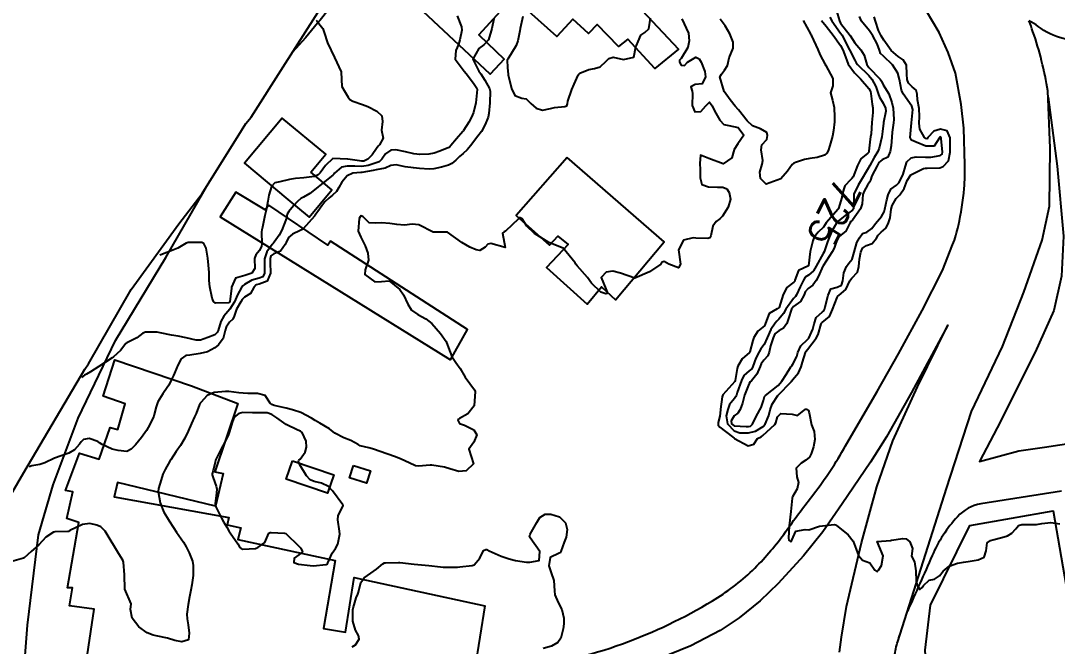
# Model space of a CAD drawing. Header units: metres. Extents: x 318500 to 325275, y 7408834 to 7428799.
# Drawn here: x 322861.2 to 323004.6, y 7418544.2 to 7418630.8 of the extents above; entities that cross this region are included whole.
import ezdxf
from ezdxf.enums import TextEntityAlignment as Align

# ---------------------------------------------------------------- set-up
doc = ezdxf.new("R2010")
doc.units = ezdxf.units.M
doc.header["$MEASUREMENT"] = 0
for name, color, linetype in [('Area', 45, 'Continuous'), ('Cotas', 45, 'Continuous'), ('Curvas de Nivel 1m', 11, 'Continuous'), ('Curvas de Nivel 5m', 15, 'Continuous'), ('Edificações', 30, 'Continuous'), ('Vias Primárias', 230, 'Continuous')]:
    doc.layers.add(name, color=color, linetype=linetype)
doc.styles.add('Style-STANDARD', font='STANDARD.shx')

msp = doc.modelspace()

# ---------------------------------------------------------------- linework, layer by layer
at = {"layer": 'Area'}
msp.add_lwpolyline([(322852.7, 7418552.99), (322861.62, 7418568.27), (322870.09, 7418582.6), (322870.58, 7418583.33), (322876.49, 7418593.63), (322883.08, 7418602.73), (322886.29, 7418606.93), (322891.77, 7418615.64), (322892.37, 7418616.6), (322893.09, 7418617.49), (322897.52, 7418624.44), (322906.8, 7418639.06)], dxfattribs=at)
at = {"layer": 'Curvas de Nivel 1m', "flags": 128}
for points, elevation in [([(322921.59, 7418631.54), (322922.19, 7418630), (322922.22, 7418629.53), (322921.97, 7418628.19), (322921.78, 7418627.54), (322921.41, 7418626.74), (322921.32, 7418625.54), (322922.57, 7418623.84), (322922.86, 7418623.53), (322923.86, 7418622.2), (322924.3, 7418621.5), (322924.35, 7418621.31), (322924.19, 7418619.5), (322923.86, 7418618.15), (322923.59, 7418617.51), (322923.19, 7418616.81), (322922.46, 7418615.64), (322922.42, 7418615.57), (322922.38, 7418615.53), (322921.49, 7418614.5), (322920.72, 7418613.55), (322920.58, 7418613.4), (322920.44, 7418613.31), (322919.2, 7418612.79), (322918.42, 7418612.52), (322917.66, 7418612.36), (322916.42, 7418612.31), (322915.61, 7418612.43), (322914.43, 7418612.7), (322913.1, 7418612.98), (322912.43, 7418612.93), (322911.7, 7418612.4), (322911.17, 7418611.67), (322910.78, 7418611.3), (322910.4, 7418611.15), (322909.3, 7418610.8), (322908.39, 7418610.67), (322907.42, 7418610.7), (322906.39, 7418610.72), (322905.59, 7418610.55), (322904.62, 7418609.76), (322904.51, 7418609.62), (322904.38, 7418609.47), (322902.59, 7418608.02), (322902.36, 7418607.83), (322902.31, 7418607.79), (322901.21, 7418606.94), (322900.34, 7418606.41), (322899.95, 7418606.21), (322899.49, 7418605.83), (322898.96, 7418605.2), (322898.31, 7418604.41), (322898.09, 7418604.06), (322898.04, 7418603.84), (322897.96, 7418603.51), (322897.32, 7418601.85), (322896.98, 7418601.15), (322896.25, 7418600.18), (322896.11, 7418600.01), (322895.99, 7418599.87), (322895.25, 7418598.86), (322894.95, 7418597.89), (322894.91, 7418596.6), (322894.92, 7418595.89), (322894.7, 7418595.39), (322894.19, 7418595.19), (322893.2, 7418594.9), (322892.18, 7418594.33), (322891.93, 7418594.16), (322891.74, 7418593.93), (322891.18, 7418592.91), (322890.77, 7418591.94), (322890.13, 7418590.89), (322889.32, 7418589.96), (322888.87, 7418589.21), (322888.52, 7418587.97), (322888.4, 7418587.66), (322888.08, 7418587.37), (322887.09, 7418586.97), (322886.07, 7418586.62), (322885.46, 7418586.61), (322884.07, 7418586.95), (322882.98, 7418587.15), (322882.08, 7418587.3), (322880.51, 7418587.65), (322880.08, 7418587.71), (322878.47, 7418587.72), (322878.08, 7418587.59), (322877.25, 7418586.95), (322876.06, 7418586.36), (322875.92, 7418586.29), (322875.74, 7418586.14), (322875, 7418585.2), (322874.03, 7418584.3), (322873.84, 7418584.16), (322872.02, 7418582.95), (322870.87, 7418582.21), (322870.3, 7418581.92), (322870, 7418581.75), (322869.61, 7418581.45)], 728), ([(322930.68, 7418631.42), (322930.33, 7418629.75), (322930.26, 7418629.43), (322929.98, 7418628.08), (322929.74, 7418627.43), (322928.6, 7418625.51), (322928.57, 7418625.48), (322928.53, 7418625.45), (322928.58, 7418624.32), (322928.64, 7418623.45), (322928.65, 7418623.37), (322929.1, 7418621.44), (322929.57, 7418620.48), (322930.53, 7418620.14), (322931.14, 7418620.02), (322931.77, 7418619.4), (322932.51, 7418618.73), (322933.4, 7418618.48), (322934.51, 7418618.71), (322935.05, 7418618.82), (322936.51, 7418618.98), (322936.77, 7418619.08), (322936.86, 7418619.33), (322936.91, 7418619.72), (322937.45, 7418621.33), (322937.79, 7418622.08), (322938.35, 7418623.31), (322938.42, 7418623.47), (322938.57, 7418623.6), (322939.8, 7418624.08), (322940.58, 7418624.22), (322941.38, 7418624.48), (322942.2, 7418625.27), (322942.6, 7418625.61), (322943.17, 7418625.82), (322944.6, 7418625.48), (322946.03, 7418625.79), (322946.32, 7418627.21), (322946.41, 7418627.43), (322946.63, 7418627.97), (322947.01, 7418628.84), (322947.55, 7418629.2), (322948.12, 7418629.73), (322948.36, 7418631.18)], 726), ([(322973.17, 7418631.34), (322973.47, 7418630.85), (322974.65, 7418629.12), (322974.86, 7418628.83), (322975.11, 7418628.35), (322975.87, 7418626.82), (322976.61, 7418625.37), (322976.81, 7418625.01), (322976.98, 7418624.8), (322978.58, 7418623.24), (322978.98, 7418622.77), (322979.54, 7418621.75), (322979.86, 7418620.76), (322980.03, 7418620.25), (322980.53, 7418619.44), (322980.88, 7418618.75), (322980.92, 7418618.34), (322980.59, 7418616.75), (322980.58, 7418616.66), (322980.48, 7418615.49), (322980.36, 7418614.75), (322980, 7418613.21), (322979.81, 7418612.76), (322979.3, 7418611.89), (322978.71, 7418610.78), (322978.4, 7418610.23), (322977.51, 7418608.79), (322977.11, 7418608.06), (322976.51, 7418606.81), (322976.49, 7418606.68), (322976.45, 7418604.81), (322976.33, 7418604.6), (322975.27, 7418603.87), (322974.31, 7418603.08), (322974.1, 7418602.83), (322973.44, 7418601.7), (322973.08, 7418600.85), (322972.87, 7418600.25), (322972.37, 7418598.86), (322972.25, 7418598.62), (322971.29, 7418596.87), (322970.89, 7418596.21), (322970.21, 7418595.63), (322969.77, 7418595.32), (322969.51, 7418594.9), (322969.07, 7418594.01), (322968.57, 7418592.91), (322968.42, 7418592.66), (322968.16, 7418592.39), (322967.1, 7418590.93), (322966.76, 7418590.31), (322966.13, 7418589.5), (322965.83, 7418589.24), (322965.59, 7418588.95), (322965, 7418588.07), (322964.52, 7418586.96), (322964.08, 7418586.02), (322963.64, 7418585.41), (322963.37, 7418584.98), (322962.93, 7418584.11), (322962.52, 7418582.99), (322962.37, 7418582.65), (322962.03, 7418582.36), (322961.29, 7418581.73), (322960.95, 7418581.01), (322960.36, 7418579.38), (322960.24, 7418579.02), (322960.18, 7418578.83), (322959.98, 7418578.56), (322959.3, 7418577.7), (322959.05, 7418577.03), (322958.83, 7418576.15), (322959, 7418575.03), (322959.92, 7418574.06), (322960.71, 7418573.8), (322961.92, 7418573.8), (322962.87, 7418574.03), (322963.93, 7418574.66), (322964.2, 7418574.97), (322964.72, 7418576.19), (322964.91, 7418576.96), (322965.18, 7418577.75), (322965.96, 7418578.94), (322965.99, 7418578.97), (322967.86, 7418580.91), (322967.93, 7418580.99), (322968.01, 7418581.1), (322968.85, 7418582.08), (322969.19, 7418582.9), (322969.39, 7418583.56), (322969.79, 7418584.89), (322969.88, 7418585.09), (322970.07, 7418585.33), (322971.28, 7418586.87), (322971.56, 7418587.41), (322971.99, 7418588.86), (322972.03, 7418588.95), (322972.12, 7418589.04), (322973.11, 7418589.87), (322973.52, 7418590.84), (322974.17, 7418592.52), (322974.28, 7418592.71), (322974.46, 7418592.83), (322975.39, 7418593.61), (322975.96, 7418594.81), (322976.02, 7418594.99), (322976.21, 7418595.22), (322976.99, 7418596.02), (322977.18, 7418596.8), (322977.29, 7418597.84), (322977.47, 7418598.79), (322977.69, 7418599.36), (322978.26, 7418599.72), (322979.03, 7418600.01), (322979.62, 7418600.76), (322979.87, 7418601.17), (322980.29, 7418601.58), (322980.9, 7418602.14), (322981.23, 7418602.74), (322981.5, 7418603.56), (322981.68, 7418604.74), (322981.8, 7418605.27), (322982.35, 7418606.21), (322982.6, 7418606.48), (322982.84, 7418606.72), (322983.46, 7418607.63), (322983.86, 7418608.71), (322984.4, 7418609.52), (322986.13, 7418610.4), (322986.41, 7418610.44), (322986.66, 7418610.42), (322988.41, 7418610.46), (322988.84, 7418610.64), (322989.59, 7418611.46), (322989.82, 7418612.63), (322989.82, 7418613.26), (322989.83, 7418614.63), (322989.43, 7418615.59), (322988.48, 7418615.82), (322987.58, 7418615.56), (322986.75, 7418614.67), (322986.62, 7418614.51), (322986.47, 7418614.52), (322986.25, 7418614.67), (322985.62, 7418615.82), (322985.55, 7418616.68), (322985.6, 7418617.59), (322985.54, 7418618.68), (322985.32, 7418619.91), (322985.25, 7418620.69), (322985.11, 7418621.24), (322984.56, 7418621.68), (322984.05, 7418622.19), (322983.89, 7418622.71), (322983.82, 7418623.47), (322983.79, 7418624.71), (322983.34, 7418625.44), (322982.61, 7418625.88), (322981.66, 7418626.74), (322980.64, 7418628.16), (322980.28, 7418628.76), (322979.92, 7418629.5), (322979.51, 7418630.77), (322979.3, 7418631.38)], 724), ([(322974.09, 7418632.24), (322974.5, 7418630.83), (322974.67, 7418630.49), (322975.98, 7418628.82), (322976.63, 7418627.79), (322977.45, 7418626.8), (322977.92, 7418626.09), (322978.31, 7418624.78), (322978.59, 7418624.35), (322980.13, 7418622.76), (322980.31, 7418622.49), (322980.56, 7418621.99), (322981.33, 7418620.74), (322981.74, 7418619.53), (322981.92, 7418618.74), (322982.05, 7418617.18), (322982, 7418616.73), (322981.81, 7418615.4), (322981.75, 7418614.74), (322981.65, 7418613.54), (322981.54, 7418612.74), (322981.2, 7418611.97), (322980.42, 7418611.59), (322979.97, 7418611.2), (322979.71, 7418610.76), (322978.97, 7418609.35), (322978.78, 7418608.77), (322978.68, 7418608.48), (322978.38, 7418608.09), (322977.9, 7418607.26), (322977.75, 7418606.79), (322977.63, 7418605.5), (322977.43, 7418604.79), (322976.31, 7418603.23), (322976.1, 7418603.03), (322975.93, 7418602.81), (322975.38, 7418601.73), (322974.28, 7418600.85), (322973.75, 7418599.35), (322973.5, 7418598.84), (322972.23, 7418596.91), (322972.21, 7418596.86), (322971.62, 7418595.46), (322971.3, 7418594.87), (322970.84, 7418594.23), (322970.18, 7418593.75), (322969.77, 7418593.3), (322969.61, 7418592.9), (322969.11, 7418591.95), (322968.15, 7418591.29), (322967.87, 7418590.91), (322967.45, 7418589.6), (322967.2, 7418588.92), (322966.76, 7418588.28), (322966.1, 7418587.92), (322965.58, 7418587.47), (322965.33, 7418586.95), (322964.95, 7418585.83), (322964.77, 7418584.96), (322964.6, 7418584.43), (322964.05, 7418583.86), (322963.65, 7418583.36), (322963.52, 7418582.98), (322963.09, 7418581.91), (322962.31, 7418580.99), (322962.15, 7418580.84), (322962.01, 7418580.63), (322961.36, 7418579), (322961.08, 7418577.9), (322960.76, 7418577.01), (322960.46, 7418576.51), (322959.95, 7418576.13), (322959.53, 7418575.43), (322959.58, 7418575.02), (322959.93, 7418574.75), (322961.57, 7418574.64), (322961.93, 7418574.66), (322962.19, 7418574.72), (322962.49, 7418574.98), (322962.95, 7418575.97), (322963.49, 7418576.97), (322963.65, 7418577.29), (322963.98, 7418578.26), (322964.14, 7418578.81), (322964.25, 7418578.97), (322966, 7418580.33), (322966.54, 7418580.93), (322967.11, 7418581.84), (322967.79, 7418582.91), (322967.89, 7418583.06), (322968.05, 7418583.3), (322968.6, 7418584.37), (322968.76, 7418584.9), (322969.15, 7418585.83), (322970.09, 7418586.7), (322970.25, 7418586.89), (322970.83, 7418588.16), (322971.01, 7418588.88), (322971.27, 7418589.74), (322972.14, 7418590.52), (322972.33, 7418590.68), (322972.41, 7418590.86), (322972.53, 7418591.23), (322972.94, 7418592.85), (322973.32, 7418593.7), (322974.19, 7418593.96), (322974.77, 7418594.24), (322974.98, 7418594.82), (322975.11, 7418595.92), (322975.48, 7418596.82), (322975.79, 7418597.26), (322976.24, 7418597.84), (322976.55, 7418598.81), (322976.93, 7418600.14), (322977.26, 7418600.8), (322977.71, 7418601.37), (322978.29, 7418601.57), (322978.97, 7418602.1), (322979.5, 7418602.76), (322980.32, 7418603.76), (322980.7, 7418604.37), (322980.8, 7418604.75), (322981.05, 7418606.04), (322981.24, 7418606.74), (322981.59, 7418607.52), (322982.38, 7418608.09), (322982.71, 7418608.4), (322982.89, 7418608.72), (322983.3, 7418609.62), (322983.62, 7418610.71), (322983.81, 7418611.32), (322984.43, 7418611.84), (322985.1, 7418612.02), (322986.43, 7418611.97), (322987.14, 7418611.95), (322988.43, 7418612.18), (322988.7, 7418612.38), (322988.76, 7418612.65), (322988.59, 7418614.53), (322988.58, 7418614.65), (322988.55, 7418614.73), (322988.47, 7418614.75), (322988.4, 7418614.73), (322988.34, 7418614.65), (322987.63, 7418613.48), (322986.45, 7418613.5), (322985.12, 7418614.03), (322984.46, 7418614.32), (322984.29, 7418614.7), (322984.49, 7418616.7), (322984.64, 7418618.57), (322984.63, 7418618.7), (322984.52, 7418619), (322983.31, 7418620.72), (322983.07, 7418621.24), (322982.8, 7418622.73), (322982.58, 7418623.58), (322981.84, 7418624.74), (322980.61, 7418625.95), (322980.18, 7418626.33), (322980.04, 7418626.76), (322979.72, 7418627.67), (322979.1, 7418628.77), (322978.66, 7418629.46), (322977.57, 7418630.8), (322977.29, 7418631.41)], 723), ([(322952.68, 7418631.13), (322953.6, 7418629.12), (322953.7, 7418628.05), (322953.52, 7418627.12), (322952.6, 7418625.61), (322952.37, 7418625.37), (322952.36, 7418625.13), (322952.59, 7418624.7), (322953.07, 7418624.65), (322953.45, 7418625.12), (322954.61, 7418625.8), (322955.09, 7418625.58), (322955.37, 7418625.09), (322955.86, 7418623.8), (322955.96, 7418623.08), (322955.51, 7418622.13), (322954.55, 7418622.03), (322953.95, 7418621.71), (322954.14, 7418621.11), (322954.18, 7418620.75), (322954.1, 7418619.11), (322954.51, 7418618.24), (322955.31, 7418618.28), (322956.03, 7418619.08), (322956.53, 7418619.57), (322956.89, 7418619.07), (322957.21, 7418618.36), (322957.96, 7418617.06), (322958.48, 7418616.5), (322959.19, 7418616.33), (322960.48, 7418616.05), (322961.26, 7418615.01), (322960.45, 7418613.8), (322959.94, 7418613.03), (322959.59, 7418611.87), (322958.41, 7418611.05), (322956.42, 7418611.77), (322955.28, 7418612.23), (322955.16, 7418611.09), (322955.23, 7418610.25), (322955.21, 7418609.09), (322955.44, 7418608.15), (322956.37, 7418607.83), (322957.62, 7418607.8), (322958.37, 7418607.78), (322958.9, 7418607.58), (322959.26, 7418607.04), (322959.43, 7418606.12), (322959.09, 7418605.04), (322958.31, 7418603.8), (322957.94, 7418603.42), (322957.46, 7418603.06), (322956.97, 7418602.38), (322956.71, 7418601.07), (322956.56, 7418600.78), (322956.27, 7418600.67), (322954.62, 7418600.75), (322954.28, 7418600.77), (322952.94, 7418600.45), (322952.25, 7418599.13), (322952.51, 7418597.13), (322952.21, 7418596.63), (322950.89, 7418597.14), (322950.23, 7418597.51), (322949.98, 7418597.4), (322949.76, 7418597.16), (322948.21, 7418596.09), (322946.2, 7418595.21), (322944.21, 7418595.9), (322943.14, 7418596.18), (322942.21, 7418596.05), (322941.53, 7418595.27), (322942.18, 7418593.71), (322942.35, 7418593.26), (322942.34, 7418593.08), (322942.17, 7418593.04), (322941.47, 7418593.27), (322940.19, 7418594.5), (322939.62, 7418595.3), (322938.22, 7418596.89), (322938.04, 7418597.13), (322937.92, 7418597.31), (322936.25, 7418599.34), (322934.26, 7418600.12), (322932.28, 7418601.39), (322931.26, 7418602.38), (322930.61, 7418603.42), (322930.3, 7418603.57), (322930.19, 7418603.54), (322930.08, 7418603.42), (322928.28, 7418601.73), (322928.11, 7418601.62), (322927.85, 7418601.45), (322928.25, 7418599.44), (322926.26, 7418600), (322925.84, 7418599.89), (322925.49, 7418599.48), (322924.73, 7418599.01), (322924.24, 7418599.1), (322923.34, 7418599.51), (322922.26, 7418600.14), (322920.28, 7418601.55), (322918.28, 7418601.58), (322916.29, 7418602.6), (322915.36, 7418602.68), (322914.29, 7418602.54), (322913.25, 7418602.61), (322912.29, 7418602.76), (322911.12, 7418602.85), (322910.29, 7418602.81), (322909.44, 7418602.84), (322908.59, 7418603.71), (322908.3, 7418603.82), (322908.22, 7418603.79), (322908.17, 7418603.71), (322908.02, 7418603.44), (322907.89, 7418601.72), (322908.27, 7418600.9), (322908.86, 7418599.7), (322909.25, 7418598.68), (322909.33, 7418597.69), (322908.86, 7418596.35), (322908.8, 7418595.7), (322910.19, 7418594.69), (322911.11, 7418594.75), (322912.19, 7418594.83), (322913.64, 7418593.64), (322914.16, 7418592.87), (322914.78, 7418591.62), (322915.27, 7418590.75), (322916.13, 7418590.17), (322917.26, 7418589.59), (322918.11, 7418588.9), (322919.3, 7418587.56), (322920.07, 7418586.41), (322920.41, 7418585.54), (322920.84, 7418584.33), (322921.4, 7418583.53), (322922.03, 7418582.69), (322922.72, 7418581.51), (322923.98, 7418579.72), (322924.09, 7418579.5), (322923.96, 7418577.5), (322923.05, 7418576.41), (322921.93, 7418575.78), (322921.77, 7418575.69), (322921.71, 7418575.52), (322921.92, 7418575.09), (322922.61, 7418574.83), (322923.91, 7418574.2), (322924.33, 7418573.49), (322923.89, 7418572.51), (322923.21, 7418571.51), (322923.85, 7418569.5), (322922.84, 7418568.51), (322921.83, 7418568.45), (322920.59, 7418568.79), (322919.84, 7418569.01), (322918.11, 7418569.31), (322917.85, 7418569.31), (322916.25, 7418569.19), (322915.84, 7418569.23), (322914.97, 7418569.61), (322913.86, 7418570.15), (322913.06, 7418570.45), (322911.87, 7418570.86), (322910.02, 7418571.54), (322909.88, 7418571.58), (322909.36, 7418571.69), (322908.18, 7418572), (322907.88, 7418572.16), (322906.9, 7418572.73), (322905.89, 7418573.11), (322904.68, 7418573.75), (322903.91, 7418574.32), (322902.57, 7418575.13), (322901.93, 7418575.5), (322901.42, 7418575.8), (322899.94, 7418576.62), (322898.79, 7418576.99), (322897.95, 7418577.22), (322896.25, 7418577.57), (322895.96, 7418577.7), (322895.73, 7418577.87), (322895.03, 7418578.94), (322893.97, 7418579.24), (322892.64, 7418579.25), (322891.97, 7418579.27), (322891.37, 7418579.33), (322889.98, 7418579.49), (322889.52, 7418579.51), (322887.97, 7418579.38), (322887.01, 7418578.95), (322886.1, 7418578), (322886.04, 7418577.91), (322885.96, 7418577.71), (322885.46, 7418576.48), (322885.26, 7418576.01), (322884.85, 7418575.08), (322884.36, 7418574.02), (322883.89, 7418573.06), (322883.3, 7418572.04), (322882.73, 7418571.18), (322881.98, 7418570.06), (322881.93, 7418569.98), (322881.85, 7418569.84), (322881.18, 7418568.72), (322880.87, 7418568.07), (322880.61, 7418567.28), (322880.26, 7418566.08), (322880.22, 7418565.65), (322880.5, 7418564.07), (322881.01, 7418562.8), (322881.44, 7418562.06), (322881.74, 7418561.6), (322882.35, 7418560.67), (322882.76, 7418560.04), (322883.7, 7418558.66), (322884.09, 7418558.02), (322884.52, 7418557.17), (322884.96, 7418556.01), (322885.07, 7418555.42), (322885.07, 7418554.01), (322884.89, 7418552.74), (322884.74, 7418552.01), (322884.55, 7418551.06), (322884.36, 7418550.02), (322884.2, 7418548.66), (322884.23, 7418548.02), (322884.35, 7418547.22), (322884.53, 7418546.02), (322884.4, 7418545.14), (322883.51, 7418544.82), (322882.53, 7418545.02), (322881.52, 7418545.33), (322879.92, 7418545.67), (322879.53, 7418545.76), (322878.7, 7418546.09), (322877.54, 7418546.93), (322876.6, 7418548.12), (322876.37, 7418549.32), (322876.47, 7418550.12), (322875.61, 7418552.13), (322875.58, 7418554.13), (322875.41, 7418555.88), (322875.31, 7418556.14), (322874.78, 7418557.04), (322874.07, 7418558.16), (322873.7, 7418558.78), (322872.88, 7418560.17), (322872.29, 7418560.75), (322871.73, 7418561.02), (322870.74, 7418561.21), (322869.73, 7418561.07), (322867.97, 7418560.24), (322867.82, 7418560.14), (322867.72, 7418560.11), (322865.92, 7418560.07), (322865.72, 7418560.01), (322864.66, 7418559.33), (322863.69, 7418558.29), (322862.65, 7418557.33), (322861.66, 7418556.46), (322861.57, 7418556.41), (322861.26, 7418556.33), (322859.66, 7418555.88)], 726), ([(322926.67, 7418631.1), (322926.38, 7418629.75), (322926.32, 7418629.47), (322925.92, 7418628.19), (322925.29, 7418627.49), (322924.61, 7418626.99), (322923.78, 7418625.51), (322924.58, 7418623.85), (322924.86, 7418623.5), (322925.42, 7418622.63), (322926.08, 7418621.48), (322926.18, 7418621.11), (322926.13, 7418619.48), (322925.99, 7418617.98), (322925.88, 7418617.48), (322925.49, 7418616.47), (322924.95, 7418615.49), (322924.45, 7418614.84), (322923.43, 7418613.52), (322922.99, 7418612.96), (322922.42, 7418612.44), (322921.92, 7418612.03), (322921.4, 7418611.54), (322920.86, 7418611.08), (322920.4, 7418610.86), (322919.41, 7418610.55), (322918.39, 7418610.33), (322917.7, 7418610.28), (322916.39, 7418610.37), (322915.55, 7418610.46), (322914.39, 7418610.61), (322913.17, 7418610.88), (322912.4, 7418610.79), (322911.62, 7418610.44), (322910.39, 7418610.19), (322909.95, 7418610.12), (322908.38, 7418609.84), (322908.27, 7418609.83), (322907.15, 7418609.73), (322906.38, 7418609.39), (322905.63, 7418608.48), (322905.21, 7418607.75), (322904.9, 7418607.21), (322904.34, 7418606.67), (322903.82, 7418606.29), (322903.28, 7418605.78), (322902.88, 7418605.23), (322902.31, 7418604.43), (322902.04, 7418604.06), (322901.84, 7418603.8), (322900.28, 7418602.04), (322900.16, 7418601.94), (322899.89, 7418601.82), (322898.8, 7418601.31), (322898.26, 7418600.81), (322897.94, 7418600.16), (322897.8, 7418599.85), (322897.14, 7418598.96), (322896.23, 7418598.59), (322895.83, 7418598.27), (322895.7, 7418597.88), (322895.71, 7418597.37), (322895.77, 7418595.88), (322895.29, 7418594.78), (322894.18, 7418594.39), (322893.8, 7418594.28), (322893.44, 7418593.91), (322893.01, 7418593.06), (322892.15, 7418592.56), (322891.83, 7418592.24), (322891.65, 7418591.93), (322891.08, 7418590.89), (322890.72, 7418589.94), (322890.53, 7418589.53), (322890.11, 7418589.13), (322889.64, 7418588.42), (322889.51, 7418587.96), (322889.21, 7418586.83), (322888.57, 7418585.97), (322888.06, 7418585.54), (322887.04, 7418585), (322886.05, 7418584.75), (322884.58, 7418584.56), (322884.04, 7418584.47), (322883.42, 7418584.04), (322882.94, 7418583.13), (322882.5, 7418582.05), (322882.34, 7418581.72), (322881.99, 7418580.97), (322881.68, 7418580.37), (322881.46, 7418580.07), (322880.84, 7418579.2), (322880.17, 7418578.08), (322880.11, 7418577.93), (322879.95, 7418577.38), (322879.68, 7418576.34), (322879.6, 7418576.08), (322879.08, 7418574.92), (322878.61, 7418574.1), (322877.89, 7418573.12), (322877.06, 7418572.12), (322876.5, 7418571.5), (322875.87, 7418571.2), (322874.69, 7418571.33), (322873.87, 7418571.52), (322872.49, 7418572.18), (322872.12, 7418572.42), (322871.88, 7418572.58), (322870.69, 7418573.01), (322869.89, 7418572.84), (322869.57, 7418572.54), (322869.35, 7418572.23), (322868.66, 7418571.44), (322867.86, 7418570.96), (322865.85, 7418570.27), (322864.52, 7418569.61), (322863.84, 7418569.39), (322862.74, 7418569.22), (322862.35, 7418569.09)], 727), ([(322902.08, 7418630.93), (322902.17, 7418630.82), (322902.65, 7418630.25), (322903.01, 7418629.79), (322903.21, 7418629.22), (322903.65, 7418627.78), (322904.6, 7418625.77), (322905.52, 7418623.76), (322905.59, 7418622.72), (322905.64, 7418621.75), (322905.98, 7418621.2), (322906.53, 7418620.27), (322906.73, 7418619.95), (322907.17, 7418619.73), (322908.51, 7418619.25), (322909.22, 7418618.99), (322910.5, 7418618.34), (322911.16, 7418617.68), (322911.25, 7418616.9), (322911.11, 7418615.68), (322911.37, 7418614.59), (322910.83, 7418613.68), (322910.66, 7418613.46), (322910.43, 7418613.15), (322909.82, 7418612.28), (322909.23, 7418611.7), (322908.69, 7418611.42), (322908.41, 7418611.39), (322906.46, 7418611.69), (322906.41, 7418611.69), (322904.41, 7418611.76), (322903.38, 7418610.79), (322902.64, 7418609.79), (322902.38, 7418609.53), (322901.86, 7418609.29), (322900.37, 7418609.07), (322899.21, 7418609), (322898.37, 7418608.85), (322897.06, 7418608.55), (322896.37, 7418608.39), (322895.9, 7418607.88), (322895.52, 7418606.71), (322895.41, 7418605.88), (322895.21, 7418604.79), (322894.97, 7418603.89), (322894.66, 7418602.27), (322894.57, 7418601.9), (322894.54, 7418601.63), (322894.56, 7418599.9), (322894.51, 7418599.63), (322894.24, 7418599.01), (322893.72, 7418598.41), (322893.56, 7418597.91), (322893.58, 7418596.53), (322893.16, 7418595.91), (322892.47, 7418595.64), (322892.2, 7418595.59), (322890.9, 7418595.22), (322890.38, 7418593.95), (322890.36, 7418593.76), (322890.15, 7418591.95), (322890.14, 7418591.93), (322889.97, 7418591.79), (322888.14, 7418591.74), (322887.86, 7418591.98), (322887.69, 7418592.44), (322887.35, 7418593.99), (322887.29, 7418594.88), (322887.29, 7418595.99), (322887.18, 7418597.02), (322887.1, 7418597.99), (322886.88, 7418599.35), (322886.56, 7418600), (322886.25, 7418600.14), (322884.37, 7418600.14), (322884.25, 7418600.11), (322884.11, 7418600.03), (322882.95, 7418599.34), (322882.24, 7418599.09), (322880.6, 7418598.45), (322880.43, 7418598.39)], 729), ([(322969.48, 7418630.9), (322970.5, 7418629.05), (322970.58, 7418628.89), (322970.65, 7418628.76), (322971.51, 7418626.88), (322971.84, 7418626.1), (322972.46, 7418624.86), (322972.6, 7418624.66), (322973.6, 7418622.84), (322973.59, 7418621.81), (322973.25, 7418620.85), (322973.54, 7418619.85), (322973.77, 7418618.84), (322973.83, 7418617.51), (322973.82, 7418616.84), (322973.69, 7418615.63), (322973.55, 7418614.84), (322973.16, 7418613.57), (322972.93, 7418612.85), (322972.77, 7418612.51), (322972.43, 7418612.23), (322971.41, 7418611.89), (322970.42, 7418611.75), (322969.67, 7418611.65), (322968.41, 7418611.21), (322968.21, 7418611.11), (322967.98, 7418610.92), (322967.3, 7418610.02), (322966.38, 7418608.94), (322964.37, 7418608.22), (322963.57, 7418608.98), (322963.47, 7418609.9), (322963.82, 7418610.98), (322963.89, 7418611.51), (322963.68, 7418612.98), (322963.75, 7418613.68), (322964.45, 7418614.41), (322964.53, 7418614.97), (322964.47, 7418615.37), (322963.57, 7418615.88), (322962.48, 7418616.29), (322961.73, 7418617), (322960.51, 7418618.49), (322960.09, 7418619.03), (322959.4, 7418619.91), (322958.54, 7418621.05), (322957.93, 7418623.06), (322958.16, 7418623.47), (322958.58, 7418624.01), (322959, 7418624.64), (322959.11, 7418625.04), (322959.26, 7418625.69), (322959.77, 7418627.03), (322959.8, 7418627.87), (322959.35, 7418629.04), (322958.67, 7418630.13), (322957.99, 7418631.06)], 726), ([(322907.07, 7418544.15), (322907.51, 7418544.41), (322908.02, 7418545.2), (322907.92, 7418545.7), (322907.54, 7418546.44), (322907.15, 7418547.72), (322907.15, 7418549.29), (322907.26, 7418549.71), (322907.32, 7418549.97), (322907.6, 7418550.93), (322907.86, 7418551.45), (322907.94, 7418551.71), (322908.25, 7418553.08), (322908.71, 7418553.69), (322909.65, 7418554.35), (322910.42, 7418554.91), (322911.32, 7418555.66), (322911.55, 7418555.77), (322911.66, 7418555.78), (322913.47, 7418555.83), (322913.66, 7418555.82), (322915.66, 7418555.6), (322917.66, 7418555.42), (322919.31, 7418555.21), (322919.66, 7418555.19), (322921.32, 7418555.18), (322921.66, 7418555.19), (322921.96, 7418555.21), (322923.66, 7418555.42), (322923.97, 7418555.5), (322924.72, 7418556.44), (322925.25, 7418557.48), (322925.55, 7418557.62), (322925.69, 7418557.62), (322926.04, 7418557.46), (322927.68, 7418556.69), (322928.78, 7418556.33), (322929.67, 7418556.09), (322931.17, 7418555.89), (322931.67, 7418555.87), (322932.94, 7418556.1), (322933.04, 7418557.37), (322931.72, 7418559.25), (322931.62, 7418559.39), (322931.72, 7418559.76), (322932.6, 7418561.38), (322933.04, 7418562.08), (322933.76, 7418562.5), (322934.57, 7418562.54), (322935.75, 7418562.13), (322936.58, 7418561.33), (322936.8, 7418560.39), (322936.69, 7418559.33), (322936.4, 7418558.64), (322935.95, 7418557.34), (322935.84, 7418557.18), (322935.69, 7418557.14), (322934.49, 7418556.54), (322934.29, 7418555.35), (322934.62, 7418554.38), (322934.97, 7418553.35), (322935.06, 7418551.9), (322935.13, 7418551.34), (322935.59, 7418550.31), (322936.08, 7418549.33), (322936.36, 7418548.12), (322936.34, 7418547.33), (322936.26, 7418546.62), (322935.94, 7418545.33), (322935.52, 7418544.74), (322934.64, 7418544.23), (322933.51, 7418543.91)], 726)]:
    msp.add_lwpolyline(points, dxfattribs=dict(at, elevation=elevation))
at = {"layer": 'Curvas de Nivel 5m', "elevation": 725, "flags": 128}
msp.add_lwpolyline([(322972.01, 7418630.87), (322972.67, 7418630.1), (322973.62, 7418628.85), (322974.63, 7418627.44), (322974.98, 7418626.83), (322975.21, 7418626.23), (322975.7, 7418624.82), (322976.58, 7418623.62), (322977.4, 7418622.8), (322978.55, 7418621.46), (322978.8, 7418621.03), (322978.86, 7418620.78), (322979.04, 7418619.28), (322979.13, 7418618.77), (322979.14, 7418618.14), (322978.99, 7418616.77), (322978.87, 7418615.17), (322978.82, 7418614.77), (322978.77, 7418614.47), (322978.59, 7418612.78), (322978.55, 7418612.67), (322978.44, 7418612.53), (322977.48, 7418611.74), (322977.02, 7418610.8), (322976.39, 7418609.23), (322976.23, 7418608.98), (322976.02, 7418608.81), (322975.23, 7418607.97), (322974.9, 7418606.82), (322974.83, 7418606.35), (322974.39, 7418604.83), (322974.36, 7418604.8), (322974.33, 7418604.77), (322972.66, 7418602.85), (322972.53, 7418602.64), (322972.3, 7418602.25), (322971.57, 7418601.59), (322971.02, 7418600.88), (322970.8, 7418600.35), (322970.47, 7418598.89), (322970.23, 7418596.89), (322968.85, 7418596.27), (322968.35, 7418594.91), (322968.32, 7418594.79), (322968.2, 7418594.63), (322967.22, 7418593.89), (322966.7, 7418592.93), (322966.15, 7418591.13), (322965.9, 7418590.94), (322964.79, 7418590.31), (322964.27, 7418588.97), (322964.24, 7418588.85), (322964.11, 7418588.62), (322963.21, 7418587.87), (322962.66, 7418586.98), (322962.5, 7418586.57), (322962.1, 7418584.99), (322962.1, 7418584.96), (322962.07, 7418584.92), (322961.02, 7418584.04), (322960.44, 7418583.01), (322960.35, 7418582.7), (322960.05, 7418581.02), (322960.01, 7418580.9), (322958.35, 7418579.04), (322958.25, 7418578.79), (322958.05, 7418577.04), (322958.04, 7418576.96), (322957.95, 7418576.1), (322957.74, 7418575.23), (322957.71, 7418575.04), (322957.74, 7418574.85), (322957.93, 7418574.56), (322959.7, 7418573.24), (322959.91, 7418573.03), (322959.96, 7418573.02), (322961.89, 7418571.99), (322962.65, 7418572.22), (322963.16, 7418572.98), (322963.65, 7418573.24), (322963.91, 7418573.4), (322965.55, 7418574.95), (322965.69, 7418575.18), (322965.95, 7418576), (322966.41, 7418576.47), (322967.95, 7418576.37), (322968.68, 7418576.17), (322969.55, 7418576.89), (322969.81, 7418577.05), (322969.96, 7418577.08), (322970.23, 7418576.89), (322970.29, 7418576.55), (322970.63, 7418574.88), (322971.01, 7418573.96), (322971.08, 7418572.87), (322970.91, 7418571.86), (322970.61, 7418570.88), (322970.36, 7418570.4), (322969.87, 7418570), (322969.19, 7418569.56), (322968.49, 7418568.9), (322968.62, 7418567.68), (322968.82, 7418566.9), (322968.66, 7418566.05), (322968, 7418564.91), (322967.95, 7418564.75), (322967.77, 7418562.91), (322967.56, 7418560.91), (322967.46, 7418559.18), (322967.51, 7418558.91), (322967.72, 7418558.72), (322967.85, 7418558.78), (322967.91, 7418558.91), (322968.45, 7418560.19), (322969.74, 7418560.39), (322970.26, 7418560.36), (322971.75, 7418560.86), (322973.75, 7418561.07), (322973.97, 7418561.04), (322974.28, 7418560.82), (322975.73, 7418559.66), (322976.42, 7418558.79), (322976.81, 7418557.68), (322977.14, 7418556.79), (322977.68, 7418556.14), (322978.7, 7418555.79), (322979.39, 7418554.75), (322979.67, 7418554.58), (322979.79, 7418554.63), (322979.89, 7418554.75), (322980.34, 7418555.41), (322980.53, 7418556.74), (322979.72, 7418558.75), (322981.55, 7418558.89), (322981.72, 7418558.92), (322983.29, 7418559.15), (322983.73, 7418559.11), (322984.25, 7418558.69), (322984.62, 7418557.77), (322984.47, 7418556.69), (322984.9, 7418555.9), (322985.06, 7418554.68), (322985.12, 7418553.21), (322985.26, 7418552.68), (322985.63, 7418552.1), (322985.95, 7418552.35), (322986.14, 7418552.66), (322986.9, 7418553.4), (322987.65, 7418553.52), (322988.33, 7418553.97), (322988.86, 7418554.63), (322989.68, 7418555.34), (322990.83, 7418555.75), (322991.68, 7418555.89), (322992.3, 7418555.97), (322993.69, 7418556.2), (322994.51, 7418556.56), (322994.8, 7418557.45), (322994.95, 7418558.55), (322995.4, 7418558.87), (322995.73, 7418558.97), (322996.96, 7418559.29), (322997.74, 7418559.53), (322998.38, 7418559.87), (322998.92, 7418560.5), (322999.29, 7418560.96), (322999.76, 7418561.08), (323000.36, 7418561.08), (323001.76, 7418561.11), (323002.52, 7418561.21), (323003.76, 7418561.38), (323005, 7418561.18)], dxfattribs=at)
msp.add_lwpolyline([(322895.28, 7418576.54), (322893.94, 7418576.56), (322893.29, 7418576.56), (322891.94, 7418576.59), (322891.39, 7418576.47), (322890.75, 7418575.94), (322890.49, 7418575.37), (322890.1, 7418573.95), (322889.89, 7418573.42), (322889.15, 7418571.96), (322888.72, 7418571.12), (322888.17, 7418569.98), (322888.09, 7418569.74), (322887.83, 7418568.58), (322887.71, 7418568.1), (322887.7, 7418567.98), (322887.82, 7418567.55), (322888.25, 7418566.42), (322888.34, 7418565.97), (322888.27, 7418565.49), (322888.09, 7418563.98), (322888.18, 7418563.55), (322888.96, 7418561.96), (322889.25, 7418561.47), (322889.73, 7418560.7), (322890, 7418560.22), (322890.17, 7418559.94), (322891.23, 7418558.39), (322891.54, 7418557.92), (322891.69, 7418557.75), (322891.94, 7418557.67), (322893.69, 7418557.76), (322893.79, 7418557.79), (322894.02, 7418557.9), (322894.97, 7418558.61), (322895.55, 7418559.87), (322895.72, 7418559.98), (322895.85, 7418560), (322897.72, 7418559.91), (322897.88, 7418559.84), (322899.69, 7418558.08), (322899.97, 7418557.82), (322900.2, 7418557.29), (322899.68, 7418556.9), (322899.06, 7418556.43), (322899, 7418555.83), (322899.66, 7418555.58), (322901.25, 7418555.39), (322901.66, 7418555.37), (322903.46, 7418555.56), (322903.66, 7418555.66), (322903.7, 7418555.72), (322903.72, 7418555.76), (322904.32, 7418557.12), (322904.74, 7418557.75), (322905.08, 7418558.37), (322905.34, 7418559.74), (322905.31, 7418560.15), (322905.09, 7418561.75), (322905.14, 7418562.35), (322905.77, 7418563.58), (322905.83, 7418563.67), (322905.83, 7418563.74), (322905.77, 7418563.83), (322904.33, 7418565.75), (322903.81, 7418566.33), (322902.84, 7418566.81), (322901.81, 7418567.03), (322901.27, 7418567.26), (322900.74, 7418567.81), (322899.84, 7418569.37), (322899.66, 7418569.82), (322899.68, 7418569.99), (322899.85, 7418570.15), (322900.57, 7418571.11), (322900.74, 7418571.81), (322900.7, 7418572.62), (322900.16, 7418573.82), (322899.9, 7418574.03), (322899.56, 7418574.17), (322897.92, 7418574.92), (322896.62, 7418575.86), (322895.94, 7418576.32)], close=True, dxfattribs=at)
at = {"layer": 'Edificações'}
for points in [[(322937.68, 7418642.43), (322952.21, 7418626.89), (322948.96, 7418624.25), (322945.2, 7418628.28), (322943.93, 7418627.29), (322940.99, 7418630.33), (322939.76, 7418629.06), (322937.6, 7418631.07), (322935.4, 7418628.67), (322929.34, 7418634.12)], [(322928.52, 7418633.18), (322924.58, 7418628.89), (322928.1, 7418625.51), (322926.18, 7418623.45), (322912.58, 7418636.19)], [(322870.13, 7418540.99), (322871.37, 7418549.35), (322867.94, 7418549.84), (322868.35, 7418552.32), (322867.69, 7418552.32), (322869.23, 7418561.38), (322867.56, 7418561.92), (322868.43, 7418565.6), (322867.41, 7418565.79), (322869.32, 7418570.95), (322872.03, 7418570.15), (322873.58, 7418574.51), (322874.64, 7418574.23), (322875.66, 7418577.8), (322872.6, 7418578.87), (322874.22, 7418583.9), (322884.81, 7418580.28), (322891.25, 7418577.85), (322888.07, 7418568.37), (322889.2, 7418568.14), (322888.13, 7418563.63), (322874.61, 7418566.92), (322874.14, 7418564.91), (322889.98, 7418562.06), (322889.78, 7418561.03), (322891.64, 7418560.61), (322891.25, 7418558.99), (322904.7, 7418556.12), (322903.11, 7418546.67), (322906.13, 7418546.18), (322907.33, 7418553.74), (322925.43, 7418549.84), (322924.03, 7418541.15)], [(323011.44, 7418516.48), (323001.68, 7418514.95), (323002.19, 7418512.93), (322996.9, 7418512.27), (322996.11, 7418517.08), (322994.45, 7418516.82), (322991.55, 7418535.3), (322986.95, 7418534.58), (322986.38, 7418543.68), (322987.08, 7418549.9), (322992.56, 7418560.94), (323004.08, 7418563), (323006.53, 7418548.81)]]:
    msp.add_lwpolyline(points, dxfattribs=at)
for points in [[(322901.33, 7418609.87), (322903.4, 7418612.35), (322897.4, 7418617.36), (322892.18, 7418611.11), (322898.18, 7418606.1), (322901.1, 7418603.65), (322904.25, 7418607.42)], [(322936.83, 7418611.89), (322929.74, 7418603.86), (322934.38, 7418599.78), (322935.55, 7418601.01), (322936.95, 7418599.84), (322933.98, 7418596.66), (322939.58, 7418591.62), (322941.59, 7418594.02), (322943.49, 7418592.18), (322950.25, 7418600.21)], [(322920.68, 7418583.89), (322923.04, 7418588.1), (322904.07, 7418600.32), (322903.69, 7418599.79), (322895.54, 7418605.32), (322895.03, 7418604.64), (322890.97, 7418607.11), (322888.8, 7418603.71)], [(322898.81, 7418569.92), (322904.54, 7418567.98), (322903.67, 7418565.42), (322897.94, 7418567.36)], [(322907.24, 7418569.27), (322909.6, 7418568.53), (322909.06, 7418566.81), (322906.7, 7418567.56)]]:
    msp.add_lwpolyline(points, close=True, dxfattribs=at)
at = {"layer": 'Vias Primárias'}
for points in [[(323715.64, 7420145.55, 0), (323709.04, 7420132.94)], [(323831.09, 7420001.79, 0), (323833.84, 7420008.44, 0.220888)], [(322908.05, 7418637.42, 0.00835), (322902.28, 7418630.51, -0.016235), (322898.84, 7418626.52)], [(322931.26, 7418541.37, 0.057825), (322945.32, 7418544.89, 0.049305), (322957.66, 7418550.99, 0.060409), (322963.08, 7418555.35, 0.039059), (322967.27, 7418560.39, -0.011592), (322970.91, 7418565.29, 0.039205), (322975.34, 7418571.99), (322979.73, 7418579.5), (322982.67, 7418584.72), (322985.97, 7418590.71), (322988.75, 7418596.27), (322990.16, 7418599.81, 0.043181), (322990.97, 7418602.48, 0.028367), (322991.76, 7418607.63, 0.031293), (322991.86, 7418610.91), (322991.7, 7418615.97), (322991.35, 7418619.23), (322990.56, 7418623.57), (322989.57, 7418626.44), (322988.3, 7418629.24), (322985.65, 7418633.65)], [(323040.1, 7418632.87), (323019.95, 7418629.51), (323012.09, 7418628.24, -0.043859), (323008.61, 7418627.99, -0.05684), (323005.44, 7418628.4, -0.102189), (323002.01, 7418630.04, 0.05508), (323000.73, 7418630.81, -2.326535)], [(322982.57, 7418544.91), (322989.32, 7418566.07), (322992.78, 7418576.76), (322997.06, 7418585.73), (323000, 7418593.28), (323002.54, 7418600.46), (323003.58, 7418605.19), (323003.67, 7418613.19), (323003.33, 7418621.13, 0.044142), (323001.28, 7418629.33, 0.012121), (323000.73, 7418630.81)], [(323003.37, 7418620.25), (323004.63, 7418610.69), (323005.51, 7418601.01), (323005.24, 7418595.46), (323004.18, 7418590.72), (323001.59, 7418584.94), (322996.35, 7418574.49), (322993.88, 7418569.81), (322999.35, 7418571.29), (323002.88, 7418571.78), (323015.61, 7418573.76), (323038.61, 7418577.63), (323068.04, 7418582.76), (323097.27, 7418587.89), (323104.16, 7418589.19, 0.104886), (323106.7, 7418590.26, 0.082892), (323109.29, 7418592.76), (323116.79, 7418605.03), (323125.19, 7418618.51), (323133.08, 7418631.08, -0.007969)], [(323005.21, 7418565.72), (322994.08, 7418563.94, 0.17023), (322990.82, 7418562.17, 0.081409), (322987.33, 7418556.79, -0.002972), (322983.9, 7418549.07)], [(322871.76, 7418055.65, 0.000002), (322880.94, 7418048.89, -0.018146)], [(323015.05, 7418431.82), (323009.12, 7418444.63), (323002.53, 7418459.75), (322994.53, 7418480.11), (322986.98, 7418500.66), (322982.95, 7418517.38), (322981.65, 7418526.06), (322980.99, 7418531.3), (322980.88, 7418534.95), (322981.24, 7418538.45), (322981.65, 7418540.92), (322982.15, 7418542.86, -0.050151), (322982.57, 7418544.91, -0.003134), (322982.9, 7418545.92)]]:
    msp.add_lwpolyline(points, format="xyb", dxfattribs=at)
for points in [[(322865.01, 7418438.92), (322863.03, 7418491.71), (322862.51, 7418507.6), (322862.06, 7418516.49), (322861.55, 7418531.84), (322861.52, 7418539.36), (322862.12, 7418547.13), (322863.65, 7418559.65), (322865.69, 7418566.58), (322869.15, 7418575.81), (322874.31, 7418586.59), (322881.3, 7418598.05), (322887.41, 7418608.72)], [(322974.53, 7418543.41), (322974.78, 7418545.5), (322975.5, 7418549.75), (322977.54, 7418558.54), (322979.68, 7418566.32), (322981.9, 7418572.66), (322985.3, 7418580.13), (322989.52, 7418588.68), (322984.46, 7418579.35), (322981.03, 7418573.22), (322978.82, 7418569.71), (322974.9, 7418563.95), (322972.19, 7418560.06), (322969.53, 7418556.76), (322966.04, 7418552.93), (322963.52, 7418550.52), (322960.64, 7418548.15), (322957.99, 7418546.42), (322953.93, 7418544.29), (322949.49, 7418542.47)]]:
    msp.add_lwpolyline(points, dxfattribs=at)

# ---------------------------------------------------------------- texts
at = {"layer": 'Cotas', "style": 'Style-STANDARD'}
msp.add_text('725', height=4, rotation=243.4696, dxfattribs=at).set_placement((322973.75, 7418604.25, 725), align=Align.MIDDLE_CENTER)

doc.saveas('drawing.dxf')
